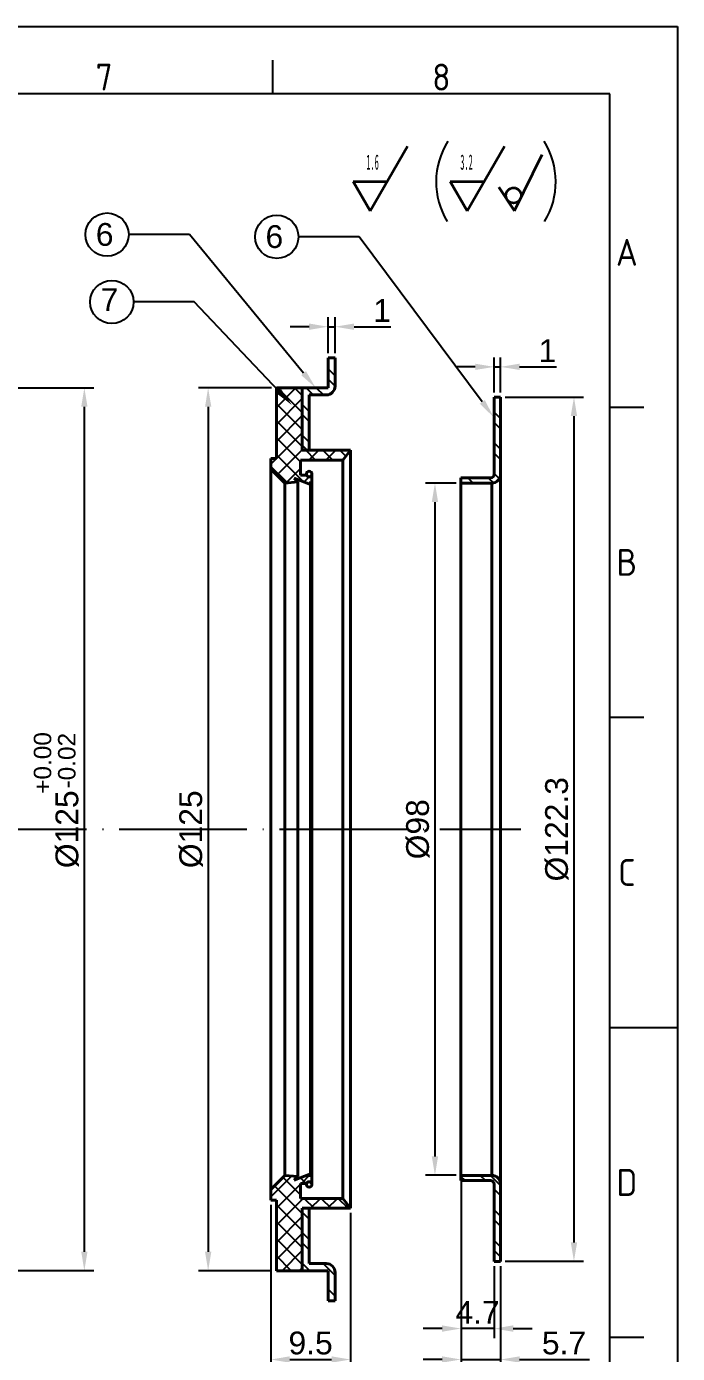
# Model space of a CAD drawing. Header units: millimetres. Extents: x 2961 to 3334, y 1131 to 1394.
# Drawn here: x 3248.8 to 3334.4, y 1219.6 to 1394.5 of the extents above; entities that cross this region are included whole.
import ezdxf
from ezdxf import colors
from ezdxf.entities.mleader import LeaderData, LeaderLine
from ezdxf.enums import TextEntityAlignment as Align
from ezdxf.math import Vec2, Vec3

# ---------------------------------------------------------------- set-up
doc = ezdxf.new("R2010")
doc.units = ezdxf.units.MM
doc.linetypes.add('ACAD_ISO04W100', pattern=[30, 24, -3, 0, -3])
doc.linetypes.add('ACAD_ISO05W100', pattern=[33, 24, -3, 0, -3, 0, -3])
for name, color, linetype, lineweight in [('AM_0', 7, 'Continuous', 40), ('AM_4', 1, 'ACAD_ISO04W100', 25), ('AM_5', 3, 'Continuous', 25), ('AM_BOR', 2, 'ACAD_ISO05W100', 35), ('CAXA4', 3, 'Continuous', 25)]:
    doc.layers.add(name, color=color, linetype=linetype, lineweight=lineweight)
doc.styles.add('ACISOTS', font='isocp.shx', dxfattribs={"height": 1})
doc.styles.get("Standard").update_dxf_attribs({"font": 'arial.ttf'})
doc.styles.add('UserTxtStyle3', font='', dxfattribs={"width": 0.4})
doc.styles.get('UserTxtStyle3').set_extended_font_data('FangSong_GB2312')
doc.dimstyles.new('ISO-25', dxfattribs={"dimtxt": 3, "dimasz": 2.5, "dimexe": 1.25, "dimexo": 0.625, "dimtad": 1, "dimtxsty": 'Standard', "dimcen": 2.5, "dimadec": 0, "dimazin": 0, "dimtfac": 1, "dimtmove": 0, "dimatfit": 3, "dimfxl": 1, "dimarcsym": 0})

# ---------------------------------------------------------------- blocks, each defined once
blk = doc.blocks.new('A3 ZTL')
for p, q in [((401.17, 280.82), (19.57, 280.82)), ((401.17, 9.78), (401.17, 280.82))]:
    blk.add_line(p, q)
at = {"layer": 'AM_BOR', "color": 135, "linetype": 'Continuous', "lineweight": 25}
for p, q in [((0, 290.61), (410.96, 290.61)), ((410.96, 290.61), (410.96, 0))]:
    blk.add_line(p, q, dxfattribs=at)
at = {"layer": 'AM_BOR', "color": 135, "lineweight": 25}
for p, q in [((352.25, 280.82), (352.25, 285.71)), ((406.07, 235.32), (401.17, 235.32)), ((406.07, 190.31), (401.17, 190.31)), ((401.17, 145.3), (410.96, 145.3)), ((406.07, 100.29), (401.17, 100.29))]:
    blk.add_line(p, q, dxfattribs=at)
at = {"layer": 'AM_BOR', "color": 135, "lineweight": 25, "style": 'ACISOTS'}
for s, p in [('7', (327.79, 283.27)), ('8', (376.71, 283.27)), ('A', (403.62, 257.83)), ('B', (403.62, 212.82)), ('C', (403.62, 167.81)), ('D', (403.62, 122.8))]:
    blk.add_text(s, height=3.91, dxfattribs=at).set_placement(p, align=Align.MIDDLE)
blk = doc.blocks.new('CAXBLOCK51', base_point=(-60.7, -18.44))
at = {"layer": 'CAXA4', "color": 0, "linetype": 'Continuous', "lineweight": 35}
for q in [(-70.29, -13.74), (-64.73, -21.15)]:
    blk.add_line((-60.7, -18.44), q, dxfattribs=at)
blk.add_circle((-63.3, -18.62), 1.3, dxfattribs=at)
blk = doc.blocks.new('*D99')
at = {"layer": 'AM_5', "color": 0, "lineweight": -2}
for p, q in [((3192.82, 1346.86), (3257.61, 1346.86)), ((3256.36, 1344.36), (3256.36, 1233.05)), ((3192.82, 1230.55), (3257.61, 1230.55))]:
    blk.add_line(p, q, dxfattribs=at)
at = {"layer": 'AM_5', "color": 0}
for points in [[(3255.95, 1344.36), (3256.78, 1344.36), (3256.36, 1346.86)], [(3255.95, 1233.05), (3256.78, 1233.05), (3256.36, 1230.55)]]:
    blk.add_solid(points, dxfattribs=at)
at = {"layer": 'Defpoints', "color": 0}
for p in [(3192.2, 1346.86), (3192.2, 1230.55), (3256.36, 1230.55)]:
    blk.add_point(p, dxfattribs=at)
at = {"layer": 'AM_5', "color": 0, "insert": (3254.12, 1288.7), "char_height": 3, "attachment_point": 5, "rotation": 90}
blk.add_mtext('%%C125', dxfattribs=at)
blk = doc.blocks.new('*D127')
at = {"layer": 'AM_5', "color": 0, "lineweight": -2}
for p, q in [((3281.02, 1346.86), (3271.41, 1346.86)), ((3272.66, 1344.36), (3272.66, 1233.04)), ((3281.02, 1230.54), (3271.41, 1230.54))]:
    blk.add_line(p, q, dxfattribs=at)
at = {"layer": 'AM_5', "color": 0}
for points in [[(3272.25, 1344.36), (3273.08, 1344.36), (3272.66, 1346.86)], [(3272.25, 1233.04), (3273.08, 1233.04), (3272.66, 1230.54)]]:
    blk.add_solid(points, dxfattribs=at)
at = {"layer": 'Defpoints', "color": 0}
for p in [(3281.65, 1346.86), (3272.66, 1230.54), (3281.65, 1230.54)]:
    blk.add_point(p, dxfattribs=at)
at = {"layer": 'AM_5', "color": 0, "insert": (3270.42, 1288.7), "char_height": 3, "attachment_point": 5, "rotation": 90}
blk.add_mtext('%%C125', dxfattribs=at)
blk = doc.blocks.new('*D128')
at = {"layer": 'AM_5', "color": 0, "lineweight": -2}
for p, q in [((3285.94, 1354.91), (3283.44, 1354.91)), ((3288.44, 1351.44), (3288.44, 1356.16)), ((3288.44, 1354.91), (3289.37, 1354.91)), ((3289.37, 1351.44), (3289.37, 1356.16)), ((3291.87, 1354.91), (3296.73, 1354.91))]:
    blk.add_line(p, q, dxfattribs=at)
at = {"layer": 'AM_5', "color": 0}
for points in [[(3285.94, 1355.33), (3285.94, 1354.49), (3288.44, 1354.91)], [(3291.87, 1355.33), (3291.87, 1354.49), (3289.37, 1354.91)]]:
    blk.add_solid(points, dxfattribs=at)
at = {"layer": 'Defpoints', "color": 0}
for p in [(3289.37, 1354.91), (3288.44, 1350.82), (3289.37, 1350.82)]:
    blk.add_point(p, dxfattribs=at)
at = {"layer": 'AM_5', "color": 0, "insert": (3295.55, 1357.04), "char_height": 3, "attachment_point": 5}
blk.add_mtext('1', dxfattribs=at)
blk = doc.blocks.new('*D129')
at = {"layer": 'AM_5', "color": 0, "lineweight": -2}
for p, q in [((3307.82, 1349.62), (3305.32, 1349.62)), ((3310.32, 1346.26), (3310.32, 1350.87)), ((3310.32, 1349.62), (3311.16, 1349.62)), ((3311.16, 1346.26), (3311.16, 1350.87)), ((3313.66, 1349.62), (3318.51, 1349.62))]:
    blk.add_line(p, q, dxfattribs=at)
at = {"layer": 'AM_5', "color": 0}
for points in [[(3307.82, 1350.04), (3307.82, 1349.21), (3310.32, 1349.62)], [(3313.66, 1350.04), (3313.66, 1349.21), (3311.16, 1349.62)]]:
    blk.add_solid(points, dxfattribs=at)
at = {"layer": 'Defpoints', "color": 0}
for p in [(3311.16, 1349.62), (3310.32, 1345.63), (3311.16, 1345.63)]:
    blk.add_point(p, dxfattribs=at)
at = {"layer": 'AM_5', "color": 0, "insert": (3317.34, 1351.76), "char_height": 3, "attachment_point": 5}
blk.add_mtext('1', dxfattribs=at)
blk = doc.blocks.new('*D130')
at = {"layer": 'AM_5', "color": 0, "lineweight": -2}
for p, q in [((3311.78, 1345.63), (3322.07, 1345.63)), ((3320.82, 1343.13), (3320.82, 1234.28)), ((3311.78, 1231.78), (3322.07, 1231.78))]:
    blk.add_line(p, q, dxfattribs=at)
at = {"layer": 'AM_5', "color": 0}
for points in [[(3320.4, 1343.13), (3321.24, 1343.13), (3320.82, 1345.63)], [(3320.4, 1234.28), (3321.24, 1234.28), (3320.82, 1231.78)]]:
    blk.add_solid(points, dxfattribs=at)
at = {"layer": 'Defpoints', "color": 0}
for p in [(3311.16, 1345.63), (3311.16, 1231.78), (3320.82, 1231.78)]:
    blk.add_point(p, dxfattribs=at)
at = {"layer": 'AM_5', "color": 0, "insert": (3318.58, 1288.7), "char_height": 3, "attachment_point": 5, "rotation": 90}
blk.add_mtext('%%C122.3', dxfattribs=at)
blk = doc.blocks.new('*D131')
at = {"layer": 'AM_5', "color": 0, "lineweight": -2}
for p, q in [((3280.9, 1239.22), (3280.9, 1217.59)), ((3291.41, 1238.15), (3291.41, 1217.59)), ((3283.4, 1218.84), (3288.91, 1218.84))]:
    blk.add_line(p, q, dxfattribs=at)
at = {"layer": 'AM_5', "color": 0}
for points in [[(3283.4, 1219.26), (3283.4, 1218.43), (3280.9, 1218.84)], [(3288.91, 1219.26), (3288.91, 1218.43), (3291.41, 1218.84)]]:
    blk.add_solid(points, dxfattribs=at)
at = {"layer": 'Defpoints', "color": 0}
for p in [(3280.9, 1239.85), (3291.41, 1238.77), (3291.41, 1218.84)]:
    blk.add_point(p, dxfattribs=at)
at = {"layer": 'AM_5', "color": 0, "insert": (3286.15, 1221), "char_height": 3, "attachment_point": 5}
blk.add_mtext('9.5', dxfattribs=at)
blk = doc.blocks.new('*D132')
at = {"layer": 'AM_5', "color": 0, "lineweight": -2}
for p, q in [((3305.95, 1242.48), (3305.95, 1217.59)), ((3311.16, 1231.15), (3311.16, 1217.59)), ((3303.45, 1218.84), (3300.95, 1218.84)), ((3305.95, 1218.84), (3311.16, 1218.84)), ((3313.66, 1218.84), (3322.87, 1218.84))]:
    blk.add_line(p, q, dxfattribs=at)
at = {"layer": 'AM_5', "color": 0}
for points in [[(3303.45, 1219.26), (3303.45, 1218.43), (3305.95, 1218.84)], [(3313.66, 1219.26), (3313.66, 1218.43), (3311.16, 1218.84)]]:
    blk.add_solid(points, dxfattribs=at)
at = {"layer": 'Defpoints', "color": 0}
for p in [(3305.95, 1243.11), (3311.16, 1231.78), (3311.16, 1218.84)]:
    blk.add_point(p, dxfattribs=at)
at = {"layer": 'AM_5', "color": 0, "insert": (3319.51, 1221), "char_height": 3, "attachment_point": 5}
blk.add_mtext('5.7', dxfattribs=at)
blk = doc.blocks.new('*D133')
at = {"layer": 'AM_5', "color": 0, "lineweight": -2}
for p, q in [((3305.95, 1241.86), (3305.95, 1221.67)), ((3310.32, 1231.15), (3310.32, 1221.67)), ((3303.45, 1222.92), (3300.95, 1222.92)), ((3310.32, 1222.92), (3305.95, 1222.92)), ((3312.82, 1222.92), (3315.32, 1222.92))]:
    blk.add_line(p, q, dxfattribs=at)
at = {"layer": 'AM_5', "color": 0}
for points in [[(3303.45, 1223.34), (3303.45, 1222.5), (3305.95, 1222.92)], [(3312.82, 1223.34), (3312.82, 1222.5), (3310.32, 1222.92)]]:
    blk.add_solid(points, dxfattribs=at)
at = {"layer": 'Defpoints', "color": 0}
for p in [(3305.95, 1242.48), (3310.32, 1231.78), (3305.95, 1222.92)]:
    blk.add_point(p, dxfattribs=at)
at = {"layer": 'AM_5', "color": 0, "insert": (3308.13, 1225.05), "char_height": 3, "attachment_point": 5}
blk.add_mtext('4.7', dxfattribs=at)
blk = doc.blocks.new('*D134')
at = {"layer": 'AM_5', "color": 0, "lineweight": -2}
for p, q in [((3305.32, 1334.3), (3301.27, 1334.3)), ((3302.52, 1331.8), (3302.52, 1245.61)), ((3305.32, 1243.11), (3301.27, 1243.11))]:
    blk.add_line(p, q, dxfattribs=at)
at = {"layer": 'AM_5', "color": 0}
for points in [[(3302.1, 1331.8), (3302.94, 1331.8), (3302.52, 1334.3)], [(3302.1, 1245.61), (3302.94, 1245.61), (3302.52, 1243.11)]]:
    blk.add_solid(points, dxfattribs=at)
at = {"layer": 'Defpoints', "color": 0}
for p in [(3305.95, 1334.3), (3302.52, 1243.11), (3305.95, 1243.11)]:
    blk.add_point(p, dxfattribs=at)
at = {"layer": 'AM_5', "color": 0, "insert": (3300.28, 1288.7), "char_height": 3, "attachment_point": 5, "rotation": 90}
blk.add_mtext('%%C98', dxfattribs=at)

msp = doc.modelspace()

# ---------------------------------------------------------------- hatches: boundary and pattern name
at = {"layer": 'AM_5'}
h = msp.add_hatch(dxfattribs=at)
h.set_pattern_fill('ANSI32', color=256, scale=0.3, angle=90, style=0)
h.set_pattern_definition([(135, (0, 5.3358), (-2.0205576, -2.0205576), []), (135, (8e-17, 6.683), (-2.0205576, -2.0205576), [])])
h.paths.add_polyline_path([(3288.208, 1345.933, 0.4142136), (3289.371, 1347.096), (3289.371, 1350.818), (3288.441, 1350.818), (3288.441, 1346.863), (3285.044, 1346.863), (3285.044, 1345.002), (3285.044, 1338.635), (3285.975, 1338.635), (3285.975, 1345.933)])
h.paths.add_polyline_path([(3289.371, 1230.311, 0.4142136), (3288.208, 1231.474), (3285.975, 1231.474), (3285.975, 1238.772), (3285.044, 1238.772), (3285.044, 1231.474), (3285.044, 1230.543), (3288.441, 1230.543), (3288.441, 1226.588), (3289.371, 1226.588)])
h.paths.add_polyline_path([(3311.158, 1241.943, 0.4142136), (3309.995, 1243.106), (3305.947, 1243.106), (3305.947, 1242.408), (3309.856, 1242.408, -0.4142136), (3310.321, 1241.943), (3310.321, 1231.776), (3311.158, 1231.776)])
h.paths.add_polyline_path([(3311.158, 1345.63), (3310.321, 1345.63), (3310.321, 1335.464, -0.4142136), (3309.856, 1334.999), (3305.947, 1334.999), (3305.947, 1334.301), (3309.995, 1334.301, 0.4142136), (3311.158, 1335.464)])
h = msp.add_hatch(dxfattribs=at)
h.set_pattern_fill('ANSI37', color=256, scale=0.5, angle=90, style=0)
h.set_pattern_definition([(135, (-3.7721, 5.3358), (-1.122532, -1.122532), []), (225, (-3.7721, 5.3358), (1.122532, -1.122532), [])])
h.paths.add_polyline_path([(3285.044, 1345.933), (3285.044, 1346.863), (3281.648, 1346.863), (3281.648, 1337.558), (3280.903, 1337.558), (3280.903, 1336.162), (3282.764, 1334.301), (3284.463, 1334.458), (3283.974, 1334.946), (3286.125, 1334.104), (3286.125, 1334.514), (3286.296, 1334.514), (3286.296, 1335.363, -0.6680449), (3285.627, 1335.354), (3284.821, 1335.354), (3284.821, 1337.343), (3290.395, 1337.343), (3291.406, 1338.635), (3285.044, 1338.635)])
h.paths.add_polyline_path([(3285.044, 1238.772), (3291.406, 1238.772), (3290.395, 1240.063), (3284.821, 1240.063), (3284.821, 1242.052), (3285.627, 1242.052, -0.6680449), (3286.296, 1242.044), (3286.296, 1242.892), (3286.125, 1242.892), (3286.125, 1243.303), (3283.974, 1242.46), (3284.463, 1242.949), (3282.764, 1243.106), (3280.903, 1241.245), (3280.903, 1239.849), (3281.648, 1239.849), (3281.648, 1230.543), (3285.044, 1230.543), (3285.044, 1232.404)])

# ---------------------------------------------------------------- linework, layer by layer
at = {"layer": 'AM_0'}
for p, q in [((3289.371, 1350.818), (3288.441, 1350.818)), ((3288.441, 1346.863), (3288.441, 1350.818)), ((3289.371, 1350.818), (3289.371, 1347.096)), ((3288.441, 1346.863), (3281.648, 1346.863)), ((3281.648, 1346.863), (3281.648, 1337.558)), ((3285.044, 1346.863), (3285.044, 1345.002)), ((3288.441, 1346.863), (3285.184, 1346.863)), ((3285.044, 1345.933), (3285.044, 1338.635)), ((3285.975, 1345.933), (3285.975, 1338.635)), ((3288.208, 1345.933), (3285.975, 1345.933)), ((3311.158, 1345.63), (3310.321, 1345.63)), ((3310.321, 1345.63), (3310.321, 1335.464)), ((3311.158, 1345.63), (3311.158, 1335.464)), ((3280.903, 1337.558), (3280.903, 1336.162)), ((3280.903, 1337.558), (3281.648, 1337.558)), ((3291.406, 1338.635), (3285.044, 1338.635)), ((3290.395, 1337.343), (3291.406, 1338.635)), ((3291.406, 1338.635), (3291.406, 1238.772)), ((3280.903, 1336.162), (3282.764, 1334.301)), ((3280.903, 1336.162), (3280.903, 1241.245)), ((3284.821, 1335.354), (3284.821, 1337.343)), ((3284.821, 1337.343), (3290.395, 1337.343)), ((3290.395, 1240.063), (3290.395, 1337.343)), ((3282.764, 1334.301), (3284.463, 1334.458)), ((3282.764, 1243.106), (3282.764, 1334.301)), ((3284.463, 1334.458), (3283.974, 1334.946)), ((3283.974, 1334.946), (3286.125, 1334.104)), ((3284.463, 1334.458), (3284.463, 1242.949)), ((3285.627, 1335.354), (3284.821, 1335.354)), ((3286.125, 1334.104), (3286.125, 1334.514)), ((3286.125, 1334.514), (3286.296, 1334.514)), ((3286.125, 1243.303), (3286.125, 1334.104)), ((3286.296, 1334.514), (3286.296, 1335.363)), ((3286.296, 1334.514), (3286.296, 1242.892)), ((3309.856, 1334.999), (3305.947, 1334.999)), ((3305.947, 1334.999), (3305.947, 1334.301)), ((3305.947, 1334.301), (3309.995, 1334.301)), ((3305.947, 1243.106), (3305.947, 1334.301)), ((3309.995, 1243.106), (3309.995, 1334.301)), ((3311.158, 1335.464), (3311.158, 1241.943)), ((3280.903, 1241.245), (3282.764, 1243.106)), ((3282.764, 1243.106), (3284.463, 1242.949)), ((3283.974, 1242.46), (3286.125, 1243.303)), ((3284.463, 1242.949), (3283.974, 1242.46)), ((3286.125, 1243.303), (3286.125, 1242.892)), ((3305.947, 1243.106), (3309.995, 1243.106)), ((3305.947, 1242.408), (3305.947, 1243.106)), ((3280.903, 1239.849), (3280.903, 1241.245)), ((3285.627, 1242.052), (3284.821, 1242.052)), ((3284.821, 1242.052), (3284.821, 1240.063)), ((3286.125, 1242.892), (3286.296, 1242.892)), ((3286.296, 1242.892), (3286.296, 1242.044)), ((3309.856, 1242.408), (3305.947, 1242.408)), ((3310.321, 1231.776), (3310.321, 1241.943)), ((3311.158, 1231.776), (3311.158, 1241.943)), ((3280.903, 1239.849), (3281.648, 1239.849)), ((3281.648, 1230.543), (3281.648, 1239.849)), ((3284.821, 1240.063), (3290.395, 1240.063)), ((3290.395, 1240.063), (3291.406, 1238.772)), ((3285.044, 1231.474), (3285.044, 1238.772)), ((3291.406, 1238.772), (3285.044, 1238.772)), ((3285.975, 1231.474), (3285.975, 1238.772)), ((3285.044, 1230.543), (3285.044, 1232.404)), ((3288.208, 1231.474), (3285.975, 1231.474)), ((3311.158, 1231.776), (3310.321, 1231.776)), ((3288.441, 1230.543), (3281.648, 1230.543)), ((3288.441, 1230.543), (3285.184, 1230.543)), ((3288.441, 1230.543), (3288.441, 1226.588)), ((3289.371, 1226.588), (3289.371, 1230.311)), ((3289.371, 1226.588), (3288.441, 1226.588))]:
    msp.add_line(p, q, dxfattribs=at)
for centre in [(3285.96, 1335.497), (3285.96, 1241.909)]:
    msp.add_circle(centre, 0.362, dxfattribs=at)
for centre, radius, start, end in [((3288.208, 1347.096), 1.163, 270, 0), ((3285.96, 1335.497), 0.362, 203.24466, 338.22347), ((3309.856, 1335.464), 0.465, 270, 0), ((3309.995, 1335.464), 1.163, 270, 0), ((3309.995, 1241.943), 1.163, 0, 90), ((3285.96, 1241.909), 0.362, 21.77653, 156.75534), ((3309.856, 1241.943), 0.465, 0, 90), ((3288.208, 1230.311), 1.163, 0, 90)]:
    msp.add_arc(centre, radius, start, end, dxfattribs=at)
at = {"layer": 'AM_4', "linetype": 'ACAD_ISO04W100', "ltscale": 0.7}
msp.add_line((3007.767, 1288.703), (3313.817, 1288.703), dxfattribs=at)
at = {"layer": 'AM_5', "linetype": 'Continuous', "lineweight": 35}
for p, q in [((3294.002, 1370.189), (3298.921, 1378.707)), ((3306.778, 1370.189), (3311.696, 1378.707)), ((3294.002, 1370.189), (3291.767, 1374.061)), ((3291.767, 1374.061), (3296.238, 1374.061)), ((3306.778, 1370.189), (3304.543, 1374.061)), ((3304.543, 1374.061), (3309.014, 1374.061))]:
    msp.add_line(p, q, dxfattribs=at)
at = {"layer": 'AM_5'}
for centre in [(3259.349, 1367.043), (3281.688, 1366.758), (3259.983, 1358.167)]:
    msp.add_circle(centre, 2.851, dxfattribs=at)
for centre, start, end in [((3312.682, 1374.002), 147.80757, 211.52515), ((3308.415, 1374.002), 328.47485, 32.19243)]:
    msp.add_arc(centre, 10.011, start, end, dxfattribs=at)

# ---------------------------------------------------------------- block references
at = {"color": 0, "lineweight": 0, "xscale": 0.9075000000000002, "yscale": 0.9075000000000002, "zscale": 0.9075000000000002}
msp.add_blockref('A3 ZTL', (2961.499, 1130.731), dxfattribs=at)
at = {"layer": 'AM_5', "linetype": 'Continuous', "lineweight": 25, "xscale": 0.7744000000000002, "yscale": 0.7744000000000002, "zscale": 0.7744000000000002, "rotation": 270}
msp.add_blockref('CAXBLOCK51', (3313.009, 1370.189), dxfattribs=at)

# ---------------------------------------------------------------- texts
at = {"layer": 'AM_5', "linetype": 'Continuous', "lineweight": 25, "attachment_point": 1, "style": 'UserTxtStyle3'}
for s, insert, char_height in [('\\fFangSong_GB2312|b0|i0|p34;1.6', (3293.489, 1377.608), 2.01344), ('3.2', (3305.858, 1377.608), 2.0134)]:
    msp.add_mtext(s, dxfattribs=dict(at, insert=insert, char_height=char_height))
at = {"layer": 'AM_5', "char_height": 2.3, "attachment_point": 1, "rotation": 90}
for s, insert in [('+0.00', (3249.705, 1293.37)), ('-0.02', (3252.897, 1294.073))]:
    msp.add_mtext_dynamic_manual_height_columns(s, width=18.23779, gutter_width=12.5, heights=[0], dxfattribs=dict(at, insert=insert))

# ---------------------------------------------------------------- dimensions: what is measured, and where the dimension line sits
at = {"layer": 'AM_5'}
for base, p1, p2, text, picture, middle in [((3289.371, 1354.912), (3288.441, 1350.818), (3289.371, 1350.818), '1', '*D128', (3295.549, 1357.043)), ((3311.158, 1349.625), (3310.321, 1345.63), (3311.158, 1345.63), '1', '*D129', (3317.336, 1351.756)), ((3311.158, 1218.845), (3305.947, 1243.106), (3311.158, 1231.776), '5.7', '*D132', (3319.514, 1220.995)), ((3291.406, 1218.845), (3280.903, 1239.849), (3291.406, 1238.772), '9.5', '*D131', (3286.155, 1221.002))]:
    dim = msp.add_linear_dim(base=base, p1=p1, p2=p2, text=text, dimstyle='ISO-25', dxfattribs=at)
    dim.commit()
    dim.dimension.update_dxf_attribs({"geometry": picture, "text_midpoint": middle})
for base, p1, p2, text, picture, middle in [((3256.365, 1230.545), (3192.195, 1346.861), (3192.195, 1230.545), '%%C125', '*D99', (3254.124, 1288.703)), ((3272.664, 1230.543), (3281.648, 1346.863), (3281.648, 1230.543), '%%C125', '*D127', (3270.423, 1288.703)), ((3320.819, 1231.776), (3311.158, 1345.63), (3311.158, 1231.776), '%%C122.3', '*D130', (3318.578, 1288.703)), ((3302.522, 1243.106), (3305.947, 1334.301), (3305.947, 1243.106), '%%C98', '*D134', (3300.281, 1288.703))]:
    dim = msp.add_linear_dim(base=base, p1=p1, p2=p2, angle=90, text=text, dimstyle='ISO-25', dxfattribs=at)
    dim.commit()
    dim.dimension.update_dxf_attribs({"geometry": picture, "text_midpoint": middle})
dim = msp.add_linear_dim(base=(3305.947, 1222.921), p1=(3310.321, 1231.776), p2=(3305.947, 1242.481), text='4.7', dimstyle='ISO-25', dxfattribs=at)
dim.commit()
dim.dimension.update_dxf_attribs({"geometry": '*D133', "text_midpoint": (3308.134, 1222.921), "dimtype": 160})

# ---------------------------------------------------------------- leaders
ml = msp.add_multileader_mtext('Standard', dxfattribs=at)
ml.set_content('6', color=256)
ml.set_leader_properties()
ml.build(insert=Vec2(0, 0))
ml.multileader.update_dxf_attribs({"arrow_head_size": 2.5})
ctx = ml.context
ctx.base_point, ctx.char_height, ctx.arrow_head_size, ctx.plane_origin = Vec3(3256.219, 1367.043), 3, 2.5, Vec3(3288.574, 1349.506)
ctx.text_align_type = 2
notes = []
notes.append((ctx, [(1, (1, 1, 0), (3270.2, 1367.043), (-1, 0), 8, [(0, [(3286.812, 1346.863)], 0, [])])]))
ctx.mtext.insert, ctx.mtext.alignment, ctx.mtext.flow_direction = Vec3(3260.2, 1368.568), 3, 5
ml = msp.add_multileader_mtext('Standard', dxfattribs=at)
ml.set_content('6', color=256)
ml.set_leader_properties()
ml.build(insert=Vec2(0, 0))
ml.multileader.update_dxf_attribs({"arrow_head_size": 2.5})
ctx = ml.context
ctx.base_point, ctx.char_height, ctx.arrow_head_size, ctx.plane_origin = Vec3(3278.558, 1366.758), 3, 2.5, Vec3(3310.249, 1342.993)
ctx.text_align_type = 2
notes.append((ctx, [(1, (1, 1, 0), (3292.539, 1366.758), (-1, 0), 8, [(0, [(3310.249, 1342.993)], 0, [])])]))
ctx.mtext.insert, ctx.mtext.alignment, ctx.mtext.flow_direction = Vec3(3282.539, 1368.284), 3, 5
ml = msp.add_multileader_mtext('Standard', dxfattribs=at)
ml.set_content('7', color=256)
ml.set_leader_properties()
ml.build(insert=Vec2(0, 0))
ml.multileader.update_dxf_attribs({"arrow_head_size": 2.5})
ctx = ml.context
ctx.base_point, ctx.char_height, ctx.arrow_head_size, ctx.plane_origin = Vec3(3256.892, 1358.167), 3, 2.5, Vec3(3285.438, 1347.245)
ctx.text_align_type = 2
notes.append((ctx, [(1, (1, 1, 0), (3270.834, 1358.167), (-1, 0), 8, [(0, [(3283.677, 1344.602)], 0, [])])]))
ctx.mtext.insert, ctx.mtext.alignment, ctx.mtext.flow_direction = Vec3(3260.834, 1359.967), 3, 5
for ctx, leaders in notes:
    for number, flags, end, landing, length, lines in leaders:
        leader = LeaderData()
        leader.index, (leader.has_last_leader_line, leader.has_dogleg_vector, leader.attachment_direction) = number, flags
        leader.last_leader_point, leader.dogleg_vector, leader.dogleg_length = Vec3(end), Vec3(landing), length
        for number, points, colour, breaks in lines:
            line = LeaderLine()
            line.index, line.vertices, line.color, line.breaks = number, Vec3.list(points), colors.encode_raw_color(colour), breaks
            leader.lines.append(line)
        ctx.leaders.append(leader)

doc.saveas('drawing.dxf')
